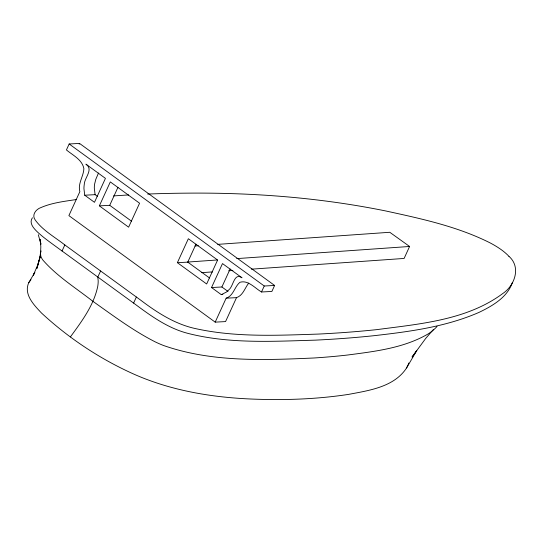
<?xml version="1.0" encoding="UTF-8"?>
<svg xmlns="http://www.w3.org/2000/svg" width="543" height="543" viewBox="0 0 543 543"><rect width="100%" height="100%" fill="white"/><g stroke="black" fill="none" stroke-linecap="round" stroke-linejoin="round"><path stroke-width="0.81" d="M41.105 250.934L40.46 253.371L40.827 256.215A39.144 12.747 24.6 0 0 42.816 259.988C57.063 276.367 75.911 288.014 92.873 301.317C113.182 315.632 133.191 330.748 155.447 341.988A39.144 12.747 24.6 0 0 163.395 345.45C211.539 362.344 263.755 360.219 314.024 357.986A1168.455 380.412 24.6 0 0 348.002 354.966C375.335 351.375 403.775 348.056 428.027 333.999A317.356 103.319 24.6 0 0 437.034 326.458M40.596 252.298L40.827 246.692L40.128 239.449M40.46 253.371L39.605 258.651L36.944 268.364L40.474 255.665L37.61 265.208L33.279 275.321L34.827 272.369L28.786 282.638C23.369 294.326 34.1 305.186 41.519 313.046C68.228 337.794 99.03 358.299 132.193 373.387C170.034 390.539 211.668 397.483 252.95 399.098C284.905 400.334 317.037 399.214 348.674 394.367C369.369 390.437 394.157 386.989 406.585 367.944L416.78 350.527L412.049 357.036L425.678 338.459L433.355 329.587M512.388 282.543C507.345 297.401 492.392 305.947 479.048 312.374C445.993 326.811 409.822 331.617 374.27 335.662A1720.862 560.261 24.6 0 1 315.218 340.149C272.722 341.357 229.187 343.997 187.62 333.3C167.739 328.128 150.94 315.938 134.712 303.897L57.572 247.744C51.144 243.013 44.587 238.425 38.634 233.096C34.664 229.404 28.351 223.451 32.424 217.743M408.139 364.692L408.777 363.002M98.48 173.034L95.792 179.366L94.625 184.016A20.939 16.806 87 0 0 94.319 188.149L95.093 194.666L97.53 196.444M407.895 365.242L406.585 367.944M215.191 322.135L226.159 298.182C233.571 295.786 234.447 286.745 239.945 282.279C248.199 279.767 254.972 288.252 261.509 291.985L271.88 291.442L274.615 285.455L79.536 143.427L69.165 143.976L66.429 149.949C72.83 155.284 82.264 159.669 83.88 168.656C83.554 176.489 77.608 183.568 79.848 191.665L68.88 215.612L215.191 322.135L225.562 321.585L236.524 297.639C243.081 295.406 244.812 288 248.742 283.093M79.19 144.173L79.536 143.427M62.051 250.995L64.827 244.934C54.762 237.013 42.958 230.605 35.288 220.098C31.379 215.103 35.892 209.238 40.929 207.569C52.074 202.763 64.291 201.358 76.19 199.566M99.355 205.865L110.317 181.919L139.578 203.218L128.616 227.171L99.355 205.865L109.72 205.322L131.501 221.177M109.72 205.322L117.946 187.355M100.598 270.977L97.821 277.039L98.181 280.792A38.499 19.236 -53.9 0 1 97.74 286.371C93.783 305.444 81.647 321.49 70.407 336.911M133.598 303.089L136.374 297.021M177.385 262.676L188.353 238.73L217.614 260.029L206.652 283.982L177.385 262.676L187.756 262.133L209.53 277.982M187.756 262.133L195.982 244.167M211.526 287.532L222.494 263.586L242.002 277.785C233.992 272.152 233.538 286.371 228.827 289.819A20.939 16.806 87 0 1 226.146 292.215L221.279 294.632L211.526 287.532L221.897 286.989L227.992 291.421M221.897 286.989L230.117 269.023M261.509 291.985L264.251 285.998L274.615 285.455M217.716 244.37L389.779 232.282L409.592 246.468L404.114 258.441L251.443 269.165M28.786 282.638L30.971 279.686M113.521 195.908L127.008 195.046A1720.862 560.261 24.6 0 1 128.691 194.944M194.937 245.972L198.31 245.735M187.763 262.052L217.288 259.975M236.687 258.617L409.592 246.468M201.684 272.661L212.646 271.894M228.671 270.767L232.893 270.468M84.722 195.215L94.475 202.315L105.444 178.369L85.93 164.162C93.878 169.511 84.314 177.778 84.253 184.559A20.939 16.806 87 0 0 83.948 188.692L84.722 195.215L95.093 194.666M221.279 294.632L222.874 294.55M226.159 298.182L236.524 297.639M69.165 143.976L264.251 285.998M64.827 244.934L140.841 300.279C157.402 312.795 175.321 324.341 195.942 328.698C235.954 337.441 277.344 335.398 317.994 334.088A1720.862 560.261 24.6 0 0 377.046 329.601C420.01 323.906 466.837 320.18 502.73 293.566C514.791 285.577 521.294 267.081 508.94 256.33M38.329 234.705L40.929 244.296L40.44 241.364M40.141 239.551L40.508 241.784M508.913 256.323A36.483 11.878 24.6 0 0 501.535 249.882A36.72 11.953 24.6 0 0 490.024 242.85C457.267 226.383 421.001 218.639 385.421 210.894C321.035 197.869 255.23 192.636 189.595 193.132A1720.862 560.261 24.6 0 0 147.669 194.048"/></g></svg>
